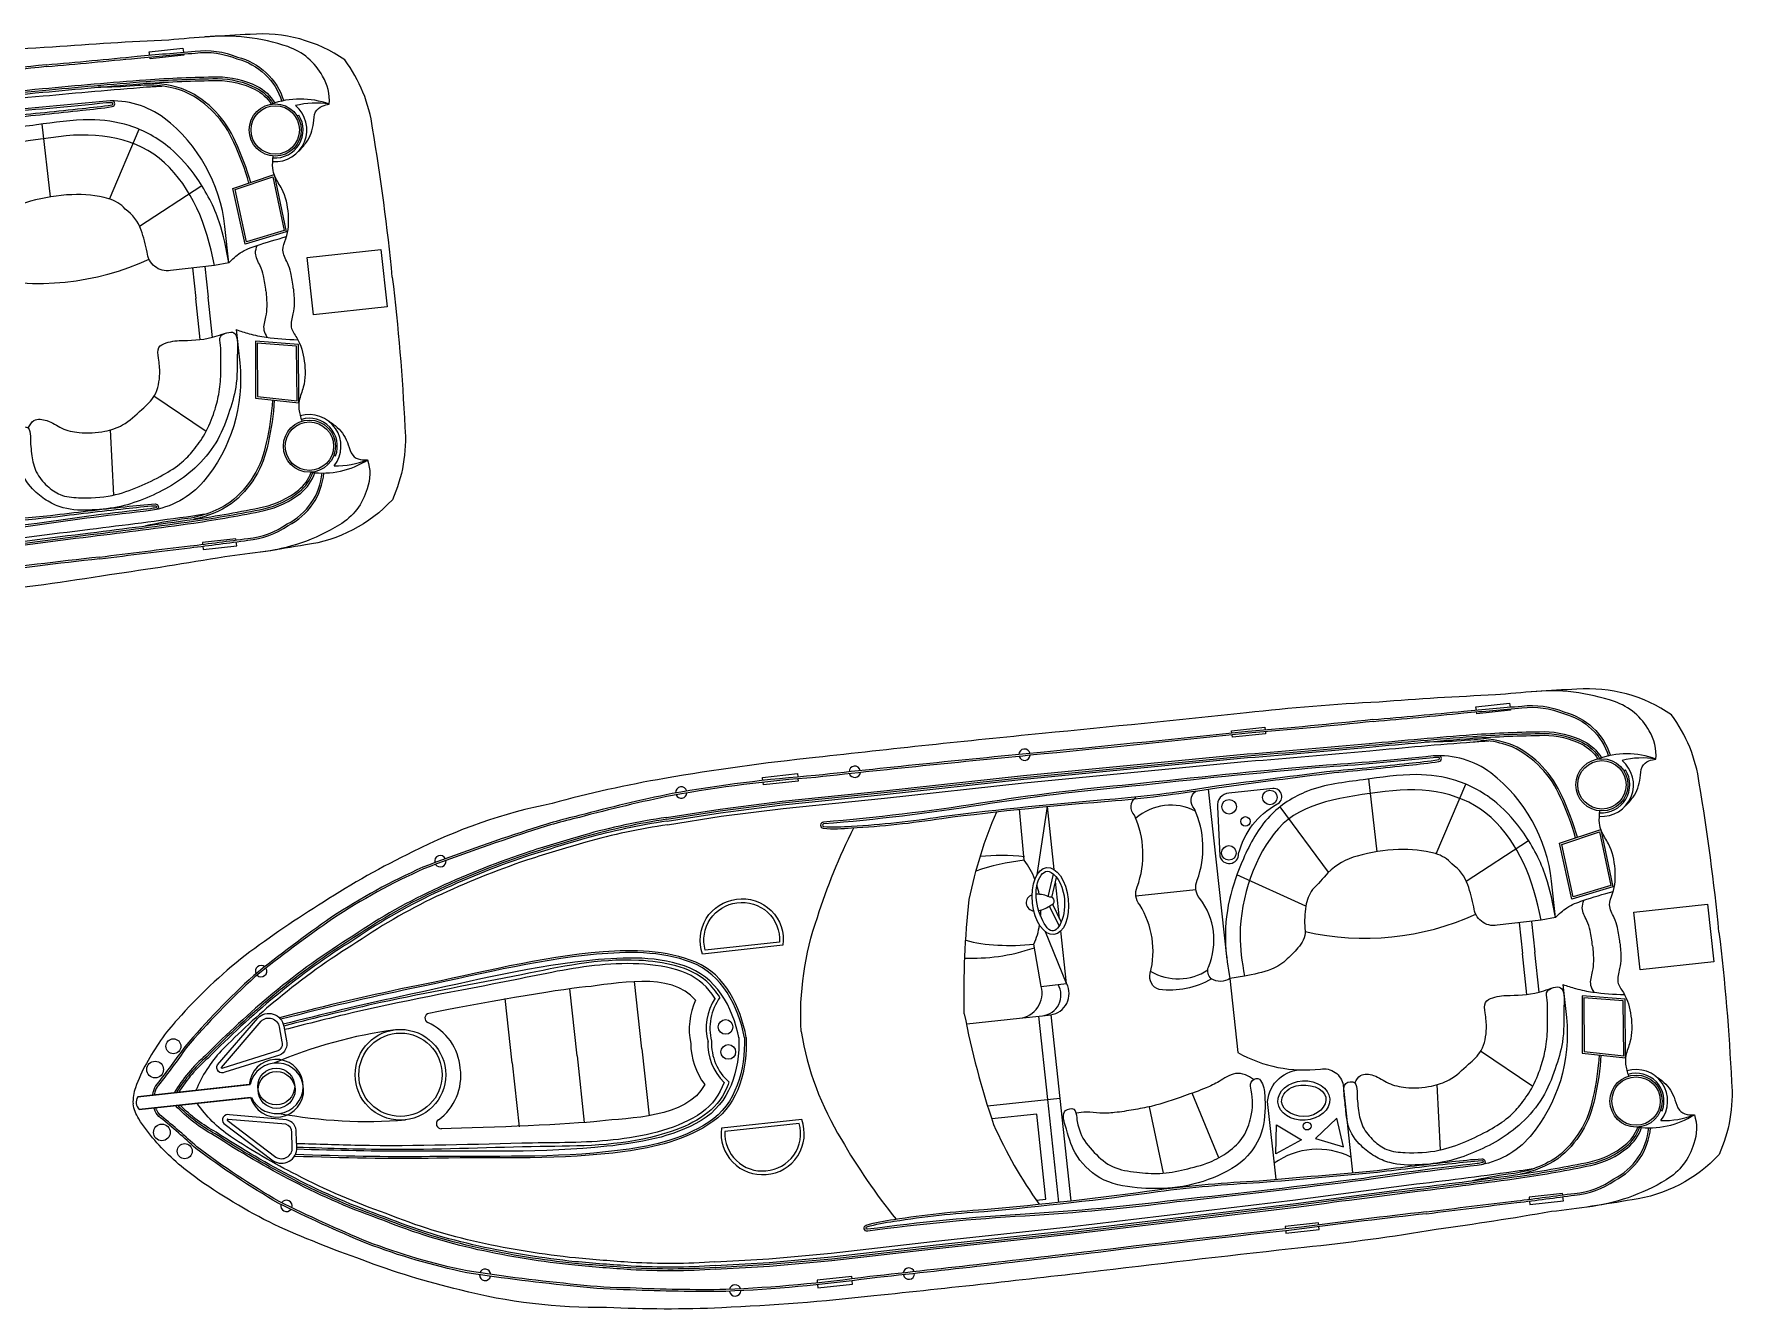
# Model space of a CAD drawing. Header units: metres. Extents: x 351288 to 357899, y 1752801 to 1757437.
# Drawn here: x 351913.68 to 351959.38, y 1753250.47 to 1753284.77 of the extents above; entities that cross this region are included whole.
import ezdxf

# ---------------------------------------------------------------- set-up
doc = ezdxf.new("R2010")
doc.units = ezdxf.units.M

msp = doc.modelspace()

# ---------------------------------------------------------------- linework, layer by layer
at = {"color": 32, "true_color": 0xcd6928}
for p, q in [((351920.768, 1753282.564), (351920.81, 1753282.59)), ((351914.126, 1753280.388), (351913.9, 1753282.345)), ((351915.719, 1753280.329), (351916.51, 1753282.207)), ((351916.525, 1753279.598), (351918.198, 1753280.694)), ((351917.947, 1753278.476), (351918.036, 1753277.652)), ((351918.279, 1753278.514), (351918.368, 1753277.688)), ((351918.155, 1753276.548), (351918.036, 1753277.652)), ((351918.485, 1753276.609), (351918.368, 1753277.688)), ((351918.313, 1753274.076), (351916.913, 1753275.023)), ((351915.833, 1753272.366), (351915.745, 1753274.122)), ((351921.755, 1753273.439), (351921.802, 1753273.422)), ((351949.827, 1753262.77), (351949.602, 1753264.728)), ((351956.469, 1753264.946), (351956.511, 1753264.973)), ((351945.789, 1753259.867), (351945.292, 1753264.458)), ((351951.42, 1753262.712), (351952.211, 1753264.589)), ((351940.678, 1753262.152), (351940.956, 1753263.988)), ((351941.14, 1753262.289), (351940.956, 1753263.988)), ((351948.517, 1753262.219), (351947.22, 1753263.981)), ((351952.226, 1753261.981), (351953.899, 1753263.076)), ((351940.975, 1753261.561), (351941.123, 1753262.168)), ((351941.071, 1753261.538), (351941.203, 1753262.08)), ((351941.284, 1753260.963), (351941.175, 1753261.966)), ((351947.912, 1753261.31), (351946.053, 1753262.147)), ((351944.95, 1753261.749), (351943.337, 1753261.574)), ((351941.002, 1753261.315), (351941.269, 1753260.768)), ((351941.09, 1753261.358), (351941.326, 1753260.876)), ((351941.472, 1753259.223), (351940.9, 1753260.618)), ((351941.472, 1753259.223), (351941.319, 1753260.639)), ((351953.648, 1753260.859), (351953.737, 1753260.035)), ((351953.98, 1753260.897), (351954.069, 1753260.071)), ((351953.856, 1753258.931), (351953.737, 1753260.035)), ((351954.186, 1753258.992), (351954.069, 1753260.071)), ((351930.043, 1753257.472), (351929.848, 1753259.276)), ((351940.788, 1753259.149), (351941.472, 1753259.223)), ((351926.553, 1753257.095), (351926.367, 1753258.818)), ((351928.298, 1753257.284), (351928.104, 1753259.082)), ((351928.298, 1753257.284), (351928.493, 1753255.485)), ((351930.043, 1753257.472), (351930.238, 1753255.669)), ((351954.014, 1753256.459), (351952.614, 1753257.406)), ((351926.553, 1753257.095), (351926.74, 1753255.372)), ((351951.534, 1753254.749), (351951.446, 1753256.504)), ((351940.957, 1753256.101), (351941.255, 1753253.344)), ((351941.286, 1753256.136), (351941.585, 1753253.381)), ((351944.079, 1753254.12), (351943.699, 1753255.909)), ((351945.569, 1753254.539), (351944.852, 1753256.276)), ((351957.456, 1753255.821), (351957.503, 1753255.804))]:
    msp.add_line(p, q, dxfattribs=at)
for points in [[(351923.327, 1753278.224, 0.01736), (351922.795, 1753282.235, 0.12634), (351922.048, 1753284.072, 0.172899), (351919.502, 1753284.758, 0.013884), (351917.313, 1753284.605, 0.008973), (351914.185, 1753284.414, 0.01509), (351910.613, 1753284.126, -0.002245), (351905.116, 1753283.569, 0.003342), (351899.018, 1753282.921, 0.016984), (351894.951, 1753282.359, 0.024546), (351891.925, 1753281.687, 0.067942), (351888.171, 1753280.382, 0.033948), (351885.777, 1753279.032, 0.022001), (351883.666, 1753277.598, 0.042872), (351881.844, 1753275.878, 0.059514), (351881.009, 1753274.694, 0.046364), (351880.715, 1753274.04, 0.104882), (351880.648, 1753273.609, 0.104882)], [(351921.629, 1753282.881, 0.164393), (351921.45, 1753283.636, 0.188684), (351920.514, 1753284.429, 0.10758), (351918.279, 1753284.69)], [(351914.015, 1753283.942, 0.002942), (351916.461, 1753284.171, -0.002013), (351918.019, 1753284.306, -0.130442), (351919.156, 1753284.149, -0.261246), (351920.404, 1753282.973, -0.209197)], [(351914.019, 1753283.893, 0.002941), (351916.465, 1753284.121, -0.002014), (351918.025, 1753284.257, -0.130992), (351919.141, 1753284.102, -0.261832), (351920.356, 1753282.958, -0.261832)], [(351914.015, 1753283.942, -0.006425), (351910.65, 1753283.623, -0.002217), (351905.165, 1753283.067, 0.003368), (351899.017, 1753282.439, 0.024633), (351895.154, 1753281.951, 0.015037), (351892.648, 1753281.361, 0.025439), (351891.267, 1753280.966, 0.013843), (351888.448, 1753279.971, 0.040266), (351885.992, 1753278.626, 0.016729), (351883.896, 1753277.059, 0.029739), (351882.04, 1753275.142, -0.01525), (351881.29, 1753274.135, 0.132389), (351881.19, 1753273.93, 0.028442), (351881.172, 1753273.839, 0.028442)], [(351914.02, 1753283.893, -0.006424), (351910.655, 1753283.574, -0.002217), (351905.169, 1753283.018, 0.003368), (351899.021, 1753282.39, 0.024633), (351895.164, 1753281.903, 0.015038), (351892.66, 1753281.313, 0.025461), (351891.282, 1753280.919, 0.013839), (351888.467, 1753279.925, 0.040238), (351886.02, 1753278.585, 0.016715), (351883.928, 1753277.021, 0.029693), (351882.079, 1753275.111, -0.015234), (351881.328, 1753274.104, 0.134036), (351881.238, 1753273.919, 0.024879), (351881.223, 1753273.845, 0.024879)], [(351895.003, 1753281.31), (351896.445, 1753281.536), (351898.119, 1753281.752), (351900.853, 1753282.03), (351904.607, 1753282.436), (351910.634, 1753283.018, 0.002601), (351913.91, 1753283.3, -0.004411), (351916.695, 1753283.541, -0.013009), (351918.619, 1753283.619, -0.113396), (351919.679, 1753283.367, -0.146005), (351920.164, 1753282.913, -1.595219)], [(351895.01, 1753281.261), (351896.451, 1753281.487), (351898.124, 1753281.703), (351900.859, 1753281.981), (351904.612, 1753282.387), (351910.638, 1753282.969, 0.002601), (351913.915, 1753283.25, -0.004411), (351916.699, 1753283.492, -0.013003), (351918.619, 1753283.57, -0.113337), (351919.657, 1753283.322, -0.144821), (351920.115, 1753282.897, -0.138987)], [(351895.018, 1753281.212), (351896.458, 1753281.438), (351898.13, 1753281.653), (351900.864, 1753281.932), (351904.617, 1753282.338), (351910.643, 1753282.919, 0.002601), (351913.919, 1753283.201, -0.00441), (351916.702, 1753283.443, -0.012997), (351918.619, 1753283.52, -0.113276), (351919.635, 1753283.278, -0.142458), (351920.068, 1753282.88, -0.142458)], [(351895.033, 1753281.115), (351896.472, 1753281.34), (351898.141, 1753281.555), (351900.874, 1753281.833), (351904.627, 1753282.239), (351910.651, 1753282.821, 0.002601), (351913.928, 1753283.103, -0.00441), (351916.71, 1753283.344, -0.002867), (351917.131, 1753283.37, -0.002867)], [(351919.468, 1753280.76, 0.043334), (351919.06, 1753281.85, 0.18333), (351917.764, 1753283.208, 0.123985), (351916.389, 1753283.371, -0.015377), (351915.412, 1753283.337)], [(351919.515, 1753280.775, 0.043195), (351919.105, 1753281.87, 0.183415), (351917.783, 1753283.254, 0.094511), (351916.72, 1753283.444)], [(351918.929, 1753278.617), (351918.824, 1753279.592, 0.202722), (351917.189, 1753282.507, 0.178768), (351915.632, 1753282.965, -0.010028), (351912.57, 1753282.7, 0.005356), (351907.525, 1753282.197, 0.016605), (351903.455, 1753281.693, -0.018921), (351899.231, 1753281.184, 0.925873), (351899.224, 1753281.017, 0.041202), (351899.984, 1753281.027, 0.024461), (351902.41, 1753281.285, -0.012888), (351907.085, 1753281.763, 0.019359), (351909.813, 1753282.112, -0.002375), (351912.97, 1753282.517, 0.006386), (351914.985, 1753282.719, 0.013656), (351915.791, 1753282.816, 0.862706), (351915.792, 1753282.971, -0.648089)], [(351915.787, 1753282.921, 0.016488), (351915.636, 1753282.916, -0.010023), (351912.574, 1753282.651, 0.005356), (351907.53, 1753282.148, 0.016607), (351903.463, 1753281.644, -0.018921), (351899.235, 1753281.135, -0.01143), (351899.233, 1753281.135, 0.913283), (351899.229, 1753281.067, 0.041174), (351899.98, 1753281.077, 0.024478), (351902.403, 1753281.334, -0.012889), (351907.081, 1753281.812, 0.019362), (351909.806, 1753282.161, -0.002377), (351912.965, 1753282.567, 0.006391), (351914.98, 1753282.768, 0.013664), (351915.784, 1753282.865, -0.000701), (351915.784, 1753282.865, 0.819976), (351915.787, 1753282.921, 0.819976)], [(351918.929, 1753278.617), (351918.541, 1753278.544), (351917.357, 1753278.409, -0.448043), (351916.733, 1753278.903, 0.025561), (351916.567, 1753279.495, 0.15676), (351916.142, 1753280.058, 0.144288), (351915.694, 1753280.337, 0.079427), (351914.7, 1753280.447, 0.054179), (351913.591, 1753280.273, 0.127294), (351912.803, 1753279.824, -0.025195), (351912.387, 1753279.37, 0.112656), (351912.21, 1753278.923, 0.061652), (351912.184, 1753278.322, -0.222278), (351912.035, 1753277.852, -0.049109), (351911.708, 1753277.508, -0.09997), (351911.286, 1753277.225, -0.045992), (351910.555, 1753277.042), (351910.166, 1753276.977)], [(351923.327, 1753278.224, -0.01736), (351923.665, 1753274.193, -0.12634), (351923.328, 1753272.239, -0.172899), (351920.987, 1753271.024, -0.013884), (351918.816, 1753270.705, -0.008973), (351915.719, 1753270.223, -0.01509), (351912.168, 1753269.741, 0.002245), (351906.68, 1753269.11, -0.003342), (351900.584, 1753268.439, -0.016984), (351896.491, 1753268.119, -0.024546), (351893.392, 1753268.128, -0.067942), (351889.445, 1753268.6, -0.033948), (351886.817, 1753269.407, -0.022001), (351884.449, 1753270.357, -0.042872), (351882.301, 1753271.647, -0.059514), (351881.233, 1753272.626, -0.046364), (351880.806, 1753273.202, -0.104882), (351880.648, 1753273.609, -0.104882)], [(351919.124, 1753276.816), (351919.22, 1753275.925, -0.202722), (351918.247, 1753272.728, -0.178768), (351916.823, 1753271.948, 0.010028), (351913.776, 1753271.552, -0.005356), (351908.74, 1753270.966, -0.016605), (351904.656, 1753270.588, 0.018921), (351900.421, 1753270.182, -0.925873), (351900.379, 1753270.343, -0.041202), (351901.123, 1753270.496, -0.024461), (351903.548, 1753270.762, 0.012888), (351908.217, 1753271.295, -0.019359), (351910.957, 1753271.538, 0.002375), (351914.127, 1753271.816, -0.006386), (351916.139, 1753272.051, -0.013656), (351916.947, 1753272.128, -0.862706), (351916.981, 1753271.977, 0.648089)], [(351920.099, 1753274.923, -0.043334), (351919.934, 1753273.77, -0.18333), (351918.958, 1753272.167, -0.123985), (351917.65, 1753271.713, 0.015377), (351916.688, 1753271.538)], [(351920.148, 1753274.918, -0.043195), (351919.982, 1753273.76, -0.183415), (351918.987, 1753272.126, -0.094511), (351917.989, 1753271.713)], [(351915.453, 1753270.648, 0.006425), (351912.098, 1753270.24, 0.002217), (351906.62, 1753269.61, -0.003368), (351900.48, 1753268.91, -0.024633), (351896.603, 1753268.56, -0.015037), (351894.028, 1753268.602, -0.025439), (351892.594, 1753268.692, -0.013843), (351889.628, 1753269.061, -0.040266), (351886.941, 1753269.85, -0.016729), (351884.558, 1753270.933, -0.029739), (351882.335, 1753272.409, 0.01525), (351881.388, 1753273.232, -0.132389), (351881.246, 1753273.411, -0.028442), (351881.209, 1753273.495, -0.028442)], [(351915.447, 1753270.697, 0.006424), (351912.092, 1753270.289, 0.002217), (351906.614, 1753269.659, -0.003368), (351900.474, 1753268.959, -0.024633), (351896.601, 1753268.61, -0.015038), (351894.029, 1753268.651, -0.025461), (351892.6, 1753268.741, -0.013839), (351889.637, 1753269.11, -0.040238), (351886.96, 1753269.896, -0.016715), (351884.582, 1753270.976, -0.029693), (351882.367, 1753272.447, 0.015234), (351881.418, 1753273.271, -0.134036), (351881.291, 1753273.432, -0.024879), (351881.26, 1753273.501, -0.024879)], [(351922.663, 1753273.313, -0.164393), (351922.651, 1753272.537, -0.188684), (351921.905, 1753271.562, -0.10758), (351919.778, 1753270.829)], [(351896.312, 1753269.253), (351897.767, 1753269.341), (351899.446, 1753269.488), (351902.176, 1753269.8), (351905.929, 1753270.206), (351911.94, 1753270.926, -0.002601), (351915.201, 1753271.351, 0.00441), (351917.971, 1753271.71, 0.012997), (351919.86, 1753272.045, 0.113276), (351920.801, 1753272.498, 0.142458), (351921.139, 1753272.98, 0.142458)], [(351896.314, 1753269.204), (351897.77, 1753269.292), (351899.451, 1753269.438), (351902.181, 1753269.751), (351905.935, 1753270.157), (351911.946, 1753270.877, -0.002601), (351915.207, 1753271.302, 0.004411), (351917.978, 1753271.662, 0.013003), (351919.871, 1753271.996, 0.113337), (351920.831, 1753272.46, 0.144821), (351921.189, 1753272.973, 0.138987)], [(351896.317, 1753269.155), (351897.774, 1753269.242), (351899.456, 1753269.389), (351902.187, 1753269.702), (351905.94, 1753270.108), (351911.952, 1753270.828, -0.002601), (351915.213, 1753271.253, 0.004411), (351917.985, 1753271.613, 0.013009), (351919.881, 1753271.948, 0.113396), (351920.862, 1753272.421, 0.146005), (351921.24, 1753272.968, 1.595219)], [(351915.446, 1753270.697, -0.002941), (351917.885, 1753270.997, 0.002014), (351919.437, 1753271.198, 0.130992), (351920.494, 1753271.588, 0.261832), (351921.437, 1753272.965, 0.261832)], [(351915.453, 1753270.648, -0.002942), (351917.891, 1753270.948, 0.002013), (351919.442, 1753271.149, 0.130442), (351920.52, 1753271.545, 0.261246), (351921.486, 1753272.961, 0.209197)], [(351916.966, 1753272.024, -0.016488), (351916.817, 1753271.997, 0.010023), (351913.769, 1753271.601, -0.005356), (351908.734, 1753271.015, -0.016607), (351904.653, 1753270.637, 0.018921), (351900.414, 1753270.231, 0.01143), (351900.412, 1753270.23, -0.913283), (351900.394, 1753270.296, -0.041174), (351901.13, 1753270.447, -0.024478), (351903.551, 1753270.713, 0.012889), (351908.224, 1753271.246, -0.019362), (351910.96, 1753271.489, 0.002377), (351914.133, 1753271.767, -0.006391), (351916.145, 1753272.001, -0.013664), (351916.951, 1753272.079, 0.000701), (351916.951, 1753272.079, -0.819976), (351916.966, 1753272.024, -0.819976)], [(351896.306, 1753269.352), (351897.759, 1753269.439), (351899.436, 1753269.586), (351902.165, 1753269.898), (351905.918, 1753270.304), (351911.927, 1753271.024, -0.002601), (351915.189, 1753271.449, 0.00441), (351917.957, 1753271.808, 0.002867), (351918.374, 1753271.873, 0.002867)], [(351959.028, 1753260.607, 0.01736), (351958.497, 1753264.617, 0.12634), (351957.749, 1753266.454, 0.172899), (351955.203, 1753267.141, 0.013884), (351953.014, 1753266.988, 0.008973), (351949.886, 1753266.797, 0.01509), (351946.314, 1753266.508, -0.002245), (351940.817, 1753265.951, 0.003342), (351934.719, 1753265.304, 0.016984), (351930.652, 1753264.741, 0.024546), (351927.626, 1753264.07, 0.067942), (351923.872, 1753262.765, 0.033948), (351921.478, 1753261.415, 0.022001), (351919.367, 1753259.98, 0.042872), (351917.545, 1753258.261, 0.059514), (351916.71, 1753257.076, 0.046364), (351916.416, 1753256.423, 0.104882), (351916.349, 1753255.991, 0.104882)], [(351957.33, 1753265.263, 0.164393), (351957.151, 1753266.019, 0.188684), (351956.215, 1753266.811, 0.10758), (351953.98, 1753267.073)], [(351949.716, 1753266.325, 0.002942), (351952.162, 1753266.553, -0.002013), (351953.721, 1753266.689, -0.130442), (351954.857, 1753266.532, -0.261246), (351956.105, 1753265.355, -0.209197)], [(351949.72, 1753266.275, 0.002941), (351952.166, 1753266.504, -0.002014), (351953.726, 1753266.639, -0.130992), (351954.842, 1753266.485, -0.261832), (351956.058, 1753265.341, -0.261832)], [(351949.716, 1753266.325, -0.006425), (351946.351, 1753266.006, -0.002217), (351940.866, 1753265.45, 0.003368), (351934.718, 1753264.821, 0.024633), (351930.855, 1753264.334, 0.015037), (351928.349, 1753263.743, 0.025439), (351926.968, 1753263.349, 0.013843), (351924.149, 1753262.353, 0.040266), (351921.693, 1753261.009, 0.016729), (351919.597, 1753259.441, 0.029739), (351917.741, 1753257.524, -0.01525), (351916.991, 1753256.518, 0.132389), (351916.891, 1753256.312, 0.028442), (351916.873, 1753256.222, 0.028442)], [(351949.721, 1753266.276, -0.006424), (351946.356, 1753265.957, -0.002217), (351940.87, 1753265.401, 0.003368), (351934.723, 1753264.772, 0.024633), (351930.865, 1753264.286, 0.015038), (351928.361, 1753263.695, 0.025461), (351926.983, 1753263.302, 0.013839), (351924.168, 1753262.308, 0.040238), (351921.721, 1753260.968, 0.016715), (351919.629, 1753259.404, 0.029693), (351917.78, 1753257.494, -0.015234), (351917.029, 1753256.486, 0.134036), (351916.939, 1753256.302, 0.024879), (351916.924, 1753256.227, 0.024879)], [(351930.704, 1753263.692), (351932.146, 1753263.918), (351933.82, 1753264.134), (351936.554, 1753264.412), (351940.308, 1753264.818), (351946.335, 1753265.4, 0.002601), (351949.611, 1753265.682, -0.004411), (351952.396, 1753265.924, -0.013009), (351954.32, 1753266.002, -0.113396), (351955.38, 1753265.749, -0.146005), (351955.865, 1753265.296, -1.595219)], [(351930.712, 1753263.644), (351932.153, 1753263.869), (351933.825, 1753264.085), (351936.56, 1753264.363), (351940.313, 1753264.769), (351946.339, 1753265.351, 0.002601), (351949.616, 1753265.633, -0.004411), (351952.4, 1753265.875, -0.013003), (351954.32, 1753265.952, -0.113337), (351955.358, 1753265.705, -0.144821), (351955.816, 1753265.28, -0.138987)], [(351930.719, 1753263.595), (351932.159, 1753263.82), (351933.831, 1753264.036), (351936.565, 1753264.314), (351940.318, 1753264.72), (351946.344, 1753265.302, 0.002601), (351949.62, 1753265.584, -0.00441), (351952.404, 1753265.825, -0.012997), (351954.32, 1753265.903, -0.113276), (351955.336, 1753265.661, -0.142458), (351955.769, 1753265.263, -0.142458)], [(351930.734, 1753263.497), (351932.173, 1753263.723), (351933.842, 1753263.938), (351936.575, 1753264.216), (351940.328, 1753264.622), (351946.352, 1753265.204, 0.002601), (351949.63, 1753265.486, -0.00441), (351952.411, 1753265.727, -0.002867), (351952.832, 1753265.753, -0.002867)], [(351955.169, 1753263.142, 0.043334), (351954.761, 1753264.233, 0.18333), (351953.465, 1753265.591, 0.123985), (351952.09, 1753265.754, -0.015377), (351951.113, 1753265.72)], [(351955.216, 1753263.158, 0.043195), (351954.806, 1753264.253, 0.183415), (351953.484, 1753265.636, 0.094511), (351952.421, 1753265.827)], [(351954.63, 1753260.999), (351954.525, 1753261.975, 0.202722), (351952.89, 1753264.89, 0.178768), (351951.333, 1753265.348, -0.010028), (351948.271, 1753265.083, 0.005356), (351943.226, 1753264.579, 0.016605), (351939.156, 1753264.075, -0.018921), (351934.932, 1753263.567, 0.925873), (351934.925, 1753263.4, 0.041202), (351935.685, 1753263.41, 0.024461), (351938.111, 1753263.668, -0.012888), (351942.786, 1753264.146, 0.019359), (351945.514, 1753264.494, -0.002375), (351948.671, 1753264.9, 0.006386), (351950.686, 1753265.101, 0.013656), (351951.492, 1753265.199, 0.862706), (351951.493, 1753265.353, -0.648089)], [(351951.488, 1753265.304, 0.016488), (351951.337, 1753265.299, -0.010023), (351948.275, 1753265.034, 0.005356), (351943.231, 1753264.53, 0.016607), (351939.164, 1753264.026, -0.018921), (351934.936, 1753263.517, -0.01143), (351934.934, 1753263.517, 0.913283), (351934.93, 1753263.449, 0.041174), (351935.681, 1753263.459, 0.024478), (351938.104, 1753263.717, -0.012889), (351942.782, 1753264.195, 0.019362), (351945.507, 1753264.543, -0.002377), (351948.666, 1753264.949, 0.006391), (351950.681, 1753265.151, 0.013664), (351951.485, 1753265.248, -0.000701), (351951.485, 1753265.248, 0.819976), (351951.488, 1753265.304, 0.819976)], [(351945.371, 1753259.349, -0.164009), (351943.965, 1753259.061, -0.407559), (351943.723, 1753259.5, 0.20466), (351943.441, 1753261.341, -0.28657), (351943.372, 1753261.829, 0.198759), (351943.297, 1753263.751, -0.45148), (351943.334, 1753264.23, -1.463971)], [(351945.867, 1753259.36, -0.291269), (351945.362, 1753259.354, -0.299867), (351945.287, 1753259.669, 0.273478), (351945.055, 1753261.515, -0.28657), (351944.986, 1753262.003, 0.198759), (351944.911, 1753263.926, -0.45148), (351944.948, 1753264.404, -1.463971)], [(351930.704, 1753263.692, 0.031596), (351928.479, 1753263.218, 0.004928), (351927.03, 1753262.779, 0.02844), (351924.576, 1753261.811, 0.042875), (351922.268, 1753260.502, 0.035347), (351920.115, 1753258.958, 0.024093), (351918.303, 1753257.293, 0.079837), (351917.455, 1753256.285)], [(351938.719, 1753258.411, -0.033687), (351938.853, 1753261.488, -0.051879), (351939.592, 1753263.846, -1.92312)], [(351930.711, 1753263.644, 0.031592), (351928.493, 1753263.17, 0.004926), (351927.045, 1753262.732, 0.028436), (351924.597, 1753261.766, 0.042895), (351922.294, 1753260.461, 0.035363), (351920.147, 1753258.92, 0.024111), (351918.337, 1753257.257, 0.077658), (351917.517, 1753256.292, 0.077658)], [(351930.718, 1753263.595, 0.031588), (351928.506, 1753263.123, 0.004924), (351927.06, 1753262.685, 0.028433), (351924.617, 1753261.721, 0.042917), (351922.321, 1753260.42, 0.035379), (351920.179, 1753258.882, 0.02413), (351918.37, 1753257.221, 0.075408), (351917.579, 1753256.298, 0.075408)], [(351930.733, 1753263.497, 0.031581), (351928.533, 1753263.028, 0.00492), (351927.09, 1753262.591, 0.028426), (351924.659, 1753261.632, 0.042959), (351922.375, 1753260.337, 0.035411), (351920.242, 1753258.806, 0.028829), (351918.723, 1753257.413, 0.092336), (351918.04, 1753256.348, 0.080328)], [(351934.326, 1753257.935, -0.096403), (351934.765, 1753261.005, -0.040538), (351935.746, 1753263.414, -1.92312)], [(351954.63, 1753260.999), (351954.242, 1753260.926), (351953.058, 1753260.792, -0.448043), (351952.434, 1753261.286, 0.025561), (351952.268, 1753261.878, 0.15676), (351951.843, 1753262.441, 0.144288), (351951.395, 1753262.719, 0.079427), (351950.401, 1753262.83, 0.054179), (351949.292, 1753262.655, 0.127294), (351948.504, 1753262.207, -0.025195), (351948.088, 1753261.753, 0.112656), (351947.912, 1753261.305, 0.061652), (351947.885, 1753260.705, -0.222278), (351947.736, 1753260.234, -0.049109), (351947.409, 1753259.89, -0.09997), (351946.987, 1753259.608, -0.045992), (351946.256, 1753259.424), (351945.867, 1753259.36)], [(351933.838, 1753260.253), (351931.677, 1753260.019, -0.483063), (351932.588, 1753261.493, -0.50024), (351933.838, 1753260.253, -0.418424)], [(351959.028, 1753260.607, -0.01736), (351959.366, 1753256.576, -0.12634), (351959.029, 1753254.622, -0.172899), (351956.688, 1753253.407, -0.013884), (351954.517, 1753253.088, -0.008973), (351951.42, 1753252.606, -0.01509), (351947.869, 1753252.124, 0.002245), (351942.381, 1753251.493, -0.003342), (351936.285, 1753250.821, -0.016984), (351932.192, 1753250.502, -0.024546), (351929.093, 1753250.511, -0.067942), (351925.146, 1753250.983, -0.033948), (351922.518, 1753251.79, -0.022001), (351920.15, 1753252.74, -0.042872), (351918.002, 1753254.03, -0.059514), (351916.934, 1753255.009, -0.046364), (351916.507, 1753255.584, -0.104882), (351916.349, 1753255.991, -0.104882)], [(351938.786, 1753258.137), (351940.206, 1753258.291, 0.462925), (351940.788, 1753259.149), (351940.594, 1753260.287)], [(351954.825, 1753259.199), (351954.921, 1753258.308, -0.202722), (351953.948, 1753255.111, -0.178768), (351952.524, 1753254.33, 0.010028), (351949.477, 1753253.935, -0.005356), (351944.441, 1753253.348, -0.016605), (351940.357, 1753252.97, 0.018921), (351936.122, 1753252.564, -0.925873), (351936.08, 1753252.725, -0.041202), (351936.824, 1753252.878, -0.024461), (351939.249, 1753253.145, 0.012888), (351943.918, 1753253.678, -0.019359), (351946.658, 1753253.92, 0.002375), (351949.828, 1753254.199, -0.006386), (351951.84, 1753254.433, -0.013656), (351952.648, 1753254.51, -0.862706), (351952.682, 1753254.359, 0.648089)], [(351940.206, 1753258.291), (351940.821, 1753258.358, 0.545737), (351941.242, 1753259.198, 0.282905)], [(351940.821, 1753258.358), (351941.044, 1753258.382, 0.516839), (351941.472, 1753259.223, 0.282905)], [(351945.867, 1753259.36), (351946.082, 1753257.366, 0.158322), (351948.303, 1753256.924, -0.417676), (351948.913, 1753256.489), (351949.167, 1753254.138)], [(351920.405, 1753258.077), (351920.476, 1753257.686, -0.382221), (351920.287, 1753257.296), (351918.82, 1753256.839, -0.786544), (351918.626, 1753257.035), (351919.706, 1753258.296, -0.616464), (351920.405, 1753258.077, -3.844907)], [(351938.719, 1753258.411, 0.033687), (351939.508, 1753255.433, 0.051879), (351940.734, 1753253.288, 1.92312)], [(351934.326, 1753257.935, 0.096403), (351935.411, 1753255.031, 0.040538), (351936.884, 1753252.888, 1.92312)], [(351955.8, 1753257.306, -0.043334), (351955.635, 1753256.153, -0.18333), (351954.659, 1753254.549, -0.123985), (351953.351, 1753254.096, 0.015377), (351952.389, 1753253.92)], [(351955.849, 1753257.3, -0.043195), (351955.683, 1753256.143, -0.183415), (351954.688, 1753254.509, -0.094511), (351953.69, 1753254.096)], [(351947.108, 1753253.958), (351946.881, 1753256.049, -0.406088), (351947.843, 1753256.899)], [(351932.018, 1753251.537, -0.031596), (351929.744, 1753251.525, -0.004928), (351928.234, 1753251.644, -0.02844), (351925.63, 1753252.065, -0.042875), (351923.095, 1753252.85, -0.035347), (351920.663, 1753253.899, -0.024093), (351918.536, 1753255.137, -0.079837), (351917.492, 1753255.941)], [(351932.015, 1753251.587, -0.031592), (351929.747, 1753251.574, -0.004926), (351928.239, 1753251.693, -0.028436), (351925.641, 1753252.113, -0.042895), (351923.113, 1753252.896, -0.035363), (351920.685, 1753253.942, -0.024111), (351918.561, 1753255.18, -0.077658), (351917.554, 1753255.948, -0.077658)], [(351932.012, 1753251.636, -0.031588), (351929.75, 1753251.624, -0.004924), (351928.243, 1753251.742, -0.028433), (351925.651, 1753252.162, -0.042917), (351923.13, 1753252.942, -0.035379), (351920.708, 1753253.986, -0.02413), (351918.587, 1753255.222, -0.075408), (351917.616, 1753255.954, -0.075408)], [(351932.005, 1753251.734, -0.031581), (351929.756, 1753251.722, -0.00492), (351928.253, 1753251.841, -0.028426), (351925.672, 1753252.258, -0.042959), (351923.165, 1753253.035, -0.035411), (351920.753, 1753254.074, -0.028829), (351918.972, 1753255.11, -0.092336), (351918.077, 1753256.004, -0.080328)], [(351951.154, 1753253.031, 0.006425), (351947.799, 1753252.623, 0.002217), (351942.321, 1753251.993, -0.003368), (351936.181, 1753251.293, -0.024633), (351932.304, 1753250.943, -0.015037), (351929.729, 1753250.984, -0.025439), (351928.295, 1753251.074, -0.013843), (351925.329, 1753251.444, -0.040266), (351922.642, 1753252.232, -0.016729), (351920.259, 1753253.316, -0.029739), (351918.036, 1753254.791, 0.01525), (351917.089, 1753255.614, -0.132389), (351916.947, 1753255.793, -0.028442), (351916.91, 1753255.878, -0.028442)], [(351951.148, 1753253.08, 0.006424), (351947.793, 1753252.672, 0.002217), (351942.315, 1753252.042, -0.003368), (351936.175, 1753251.342, -0.024633), (351932.302, 1753250.992, -0.015038), (351929.73, 1753251.034, -0.025461), (351928.301, 1753251.123, -0.013839), (351925.338, 1753251.493, -0.040238), (351922.661, 1753252.278, -0.016715), (351920.283, 1753253.359, -0.029693), (351918.068, 1753254.829, 0.015234), (351917.119, 1753255.653, -0.134036), (351916.992, 1753255.814, -0.024879), (351916.961, 1753255.883, -0.024879)], [(351920.757, 1753254.821), (351920.743, 1753255.218, 0.382221), (351920.475, 1753255.559), (351918.944, 1753255.691, 0.786544), (351918.796, 1753255.458), (351920.121, 1753254.457, 0.616464), (351920.757, 1753254.821, 3.844907)], [(351934.345, 1753255.568), (351932.184, 1753255.334, 0.483063), (351933.389, 1753254.089, 0.50024), (351934.345, 1753255.568, 0.418424)], [(351958.365, 1753255.696, -0.164393), (351958.352, 1753254.919, -0.188684), (351957.607, 1753253.945, -0.10758), (351955.479, 1753253.211)], [(351932.013, 1753251.636), (351933.468, 1753251.724), (351935.147, 1753251.87), (351937.877, 1753252.183), (351941.63, 1753252.589), (351947.641, 1753253.309, -0.002601), (351950.902, 1753253.734, 0.00441), (351953.672, 1753254.093, 0.012997), (351955.561, 1753254.427, 0.113276), (351956.502, 1753254.881, 0.142458), (351956.84, 1753255.362, 0.142458)], [(351932.016, 1753251.587), (351933.471, 1753251.674), (351935.152, 1753251.821), (351937.882, 1753252.134), (351941.636, 1753252.54), (351947.647, 1753253.26, -0.002601), (351950.908, 1753253.685, 0.004411), (351953.679, 1753254.044, 0.013003), (351955.572, 1753254.379, 0.113337), (351956.532, 1753254.842, 0.144821), (351956.89, 1753255.356, 0.138987)], [(351932.018, 1753251.537), (351933.475, 1753251.625), (351935.157, 1753251.772), (351937.888, 1753252.085), (351941.641, 1753252.491), (351947.653, 1753253.211, -0.002601), (351950.914, 1753253.636, 0.004411), (351953.687, 1753253.995, 0.013009), (351955.582, 1753254.331, 0.113396), (351956.563, 1753254.804, 0.146005), (351956.941, 1753255.351, 1.595219)], [(351951.147, 1753253.08, -0.002941), (351953.586, 1753253.379, 0.002014), (351955.138, 1753253.58, 0.130992), (351956.195, 1753253.97, 0.261832), (351957.138, 1753255.348, 0.261832)], [(351951.154, 1753253.031, -0.002942), (351953.592, 1753253.33, 0.002013), (351955.143, 1753253.531, 0.130442), (351956.221, 1753253.928, 0.261246), (351957.187, 1753255.343, 0.209197)], [(351932.007, 1753251.734), (351933.461, 1753251.822), (351935.137, 1753251.968), (351937.866, 1753252.281), (351941.619, 1753252.687), (351947.628, 1753253.407, -0.002601), (351950.89, 1753253.832, 0.00441), (351953.658, 1753254.191, 0.002867), (351954.075, 1753254.256, 0.002867)], [(351952.667, 1753254.407, -0.016488), (351952.518, 1753254.379, 0.010023), (351949.47, 1753253.984, -0.005356), (351944.435, 1753253.397, -0.016607), (351940.354, 1753253.02, 0.018921), (351936.115, 1753252.613, 0.01143), (351936.113, 1753252.613, -0.913283), (351936.095, 1753252.678, -0.041174), (351936.831, 1753252.829, -0.024478), (351939.252, 1753253.095, 0.012889), (351943.925, 1753253.629, -0.019362), (351946.661, 1753253.871, 0.002377), (351949.834, 1753254.15, -0.006391), (351951.846, 1753254.384, -0.013664), (351952.652, 1753254.461, 0.000701), (351952.652, 1753254.461, -0.819976), (351952.667, 1753254.407, -0.819976)]]:
    msp.add_lwpolyline(points, format="xyb", dxfattribs=at)
for points in [[(351916.797, 1753284.201), (351916.787, 1753284.289), (351917.692, 1753284.387), (351917.704, 1753284.28)], [(351917.709, 1753284.231), (351917.713, 1753284.197), (351916.808, 1753284.099), (351916.802, 1753284.152)], [(351919.123, 1753271.156), (351919.12, 1753271.19), (351918.215, 1753271.092), (351918.22, 1753271.039)], [(351918.226, 1753270.99), (351918.235, 1753270.902), (351919.14, 1753271), (351919.129, 1753271.107)], [(351952.498, 1753266.583), (351952.488, 1753266.672), (351953.393, 1753266.77), (351953.405, 1753266.662)], [(351953.41, 1753266.613), (351953.414, 1753266.58), (351952.509, 1753266.482), (351952.503, 1753266.534)], [(351945.92, 1753265.96), (351945.913, 1753266.024), (351946.808, 1753266.121), (351946.817, 1753266.045)], [(351946.822, 1753265.996), (351946.827, 1753265.946), (351945.932, 1753265.849), (351945.926, 1753265.911)], [(351933.301, 1753264.687), (351933.292, 1753264.772), (351934.228, 1753264.874), (351934.238, 1753264.782)], [(351934.243, 1753264.733), (351934.25, 1753264.668), (351933.314, 1753264.567), (351933.307, 1753264.638)], [(351940.334, 1753262.54), (351940.203, 1753263.912)], [(351941.044, 1753258.382), (351941.286, 1753256.136), (351939.347, 1753255.927)], [(351940.714, 1753258.346), (351940.957, 1753256.101)], [(351916.475, 1753256.179), (351919.5, 1753256.506)], [(351919.476, 1753256.504), (351916.475, 1753256.179)], [(351916.512, 1753255.835), (351919.537, 1753256.162)], [(351919.513, 1753256.159), (351916.512, 1753255.835)], [(351940.659, 1753253.393), (351940.915, 1753253.421), (351940.667, 1753255.714), (351939.457, 1753255.583)], [(351954.824, 1753253.539), (351954.821, 1753253.572), (351953.916, 1753253.474), (351953.921, 1753253.422)], [(351953.927, 1753253.373), (351953.936, 1753253.284), (351954.841, 1753253.382), (351954.83, 1753253.49)], [(351948.256, 1753252.733), (351948.251, 1753252.783), (351947.356, 1753252.686), (351947.363, 1753252.624)], [(351947.368, 1753252.575), (351947.375, 1753252.512), (351948.27, 1753252.608), (351948.262, 1753252.684)], [(351935.698, 1753251.278), (351935.692, 1753251.342), (351934.756, 1753251.241), (351934.763, 1753251.17)], [(351934.769, 1753251.121), (351934.778, 1753251.036), (351935.714, 1753251.137), (351935.704, 1753251.229)]]:
    msp.add_lwpolyline(points, dxfattribs=at)
for points in [[(351920.472, 1753279.448), (351919.363, 1753279.113), (351919.037, 1753280.615), (351920.149, 1753280.989)], [(351920.414, 1753279.482), (351919.4, 1753279.176), (351919.095, 1753280.582), (351920.112, 1753280.924)], [(351923.187, 1753277.427), (351921.203, 1753277.213), (351921.036, 1753278.759), (351923.02, 1753278.973)], [(351920.799, 1753276.419), (351919.644, 1753276.509), (351919.647, 1753274.972), (351920.814, 1753274.844)], [(351920.75, 1753276.373), (351919.694, 1753276.455), (351919.697, 1753275.017), (351920.764, 1753274.9)], [(351956.173, 1753261.83), (351955.064, 1753261.496), (351954.738, 1753262.997), (351955.85, 1753263.372)], [(351956.115, 1753261.865), (351955.101, 1753261.559), (351954.796, 1753262.964), (351955.814, 1753263.307)], [(351958.888, 1753259.81), (351956.904, 1753259.595), (351956.737, 1753261.141), (351958.721, 1753261.356)], [(351956.5, 1753258.802), (351955.345, 1753258.891), (351955.348, 1753257.355), (351956.515, 1753257.227)], [(351956.451, 1753258.756), (351955.395, 1753258.838), (351955.398, 1753257.399), (351956.465, 1753257.282)], [(351948.173, 1753255.059), (351948.925, 1753254.836), (351948.742, 1753255.599)], [(351947.793, 1753255.018), (351947.106, 1753254.639), (351947.121, 1753255.423)]]:
    msp.add_lwpolyline(points, close=True, dxfattribs=at)
for points in [[(351945.594, 1753262.659, 0.917705), (351946.102, 1753262.72, -0.209704), (351947.132, 1753264.047, 0.850912), (351947.02, 1753264.47), (351945.841, 1753264.343, 0.435659), (351945.53, 1753263.976)], [(351933.748, 1753260.342), (351931.747, 1753260.126, -0.460147), (351932.601, 1753261.395, -0.47706)], [(351920.283, 1753258.056), (351920.356, 1753257.657, -0.383069), (351920.245, 1753257.412), (351918.762, 1753256.95, -0.853636), (351918.729, 1753256.965), (351919.797, 1753258.213, -0.613527)], [(351920.634, 1753254.815), (351920.62, 1753255.221, 0.383069), (351920.458, 1753255.437), (351918.911, 1753255.57, 0.853636), (351918.882, 1753255.548), (351920.193, 1753254.558, 0.613527)], [(351934.276, 1753255.461), (351932.275, 1753255.244, 0.460147), (351933.38, 1753254.187, 0.47706)]]:
    msp.add_lwpolyline(points, format="xyb", close=True, dxfattribs=at)
for centre, radius in [((351920.176, 1753282.187), 0.702), ((351920.176, 1753282.187), 0.652), ((351921.096, 1753273.68), 0.702), ((351921.096, 1753273.68), 0.652), ((351955.877, 1753264.57), 0.702), ((351955.877, 1753264.57), 0.652), ((351945.844, 1753263.98), 0.196), ((351946.943, 1753264.232), 0.196), ((351946.286, 1753263.587), 0.127), ((351945.839, 1753262.74), 0.196), ((351932.294, 1753258.056), 0.197), ((351917.435, 1753257.536), 0.202), ((351923.546, 1753256.77), 1.22), ((351923.546, 1753256.77), 1.22), ((351923.546, 1753256.77), 1.121), ((351923.546, 1753256.77), 1.121), ((351932.367, 1753257.384), 0.197), ((351916.943, 1753256.911), 0.225), ((351920.203, 1753256.456), 0.496), ((351920.213, 1753256.361), 0.496), ((351956.797, 1753256.062), 0.702), ((351956.797, 1753256.062), 0.652), ((351947.945, 1753255.39), 0.105), ((351917.126, 1753255.22), 0.225), ((351917.74, 1753254.715), 0.202)]:
    msp.add_circle(centre, radius, dxfattribs=at)
for centre, radius, start, end in [((351920.849, 1753280.756), 2.264, 69.8414, 110.177), ((351921.267, 1753280.646), 2.264, 80.8147, 104.0473), ((351920.176, 1753282.187), 0.85, 265.4985, 50.4001), ((351920.176, 1753282.187), 0.751, 265.4985, 32.4483), ((351913.797, 1753285.246), 7.186, 257.0722, 294.5447), ((351921.096, 1753273.68), 0.85, 321.9452, 106.8468), ((351921.096, 1753273.68), 0.751, 339.897, 106.8468), ((351921.447, 1753275.222), 2.264, 262.1683, 302.5039), ((351921.833, 1753275.419), 2.264, 268.298, 291.5306), ((351940.34, 1753265.381), 0.153, 12.268, 178.7705), ((351935.77, 1753264.922), 0.153, 11.0434, 181.1425), ((351940.34, 1753265.381), 0.153, 197.3947, 353.6438), ((351956.55, 1753263.138), 2.264, 69.8414, 110.177), ((351955.877, 1753264.57), 0.85, 265.4985, 50.4001), ((351956.968, 1753263.029), 2.264, 80.8147, 104.0473), ((351935.77, 1753264.922), 0.153, 199.8027, 352.3833), ((351955.877, 1753264.57), 0.751, 265.4985, 32.4483), ((351931.104, 1753264.364), 0.153, 14.4465, 184.8531), ((351931.104, 1753264.364), 0.153, 203.512, 355.7876), ((351944.279, 1753262.579), 1.444, 62.7971, 130.9446), ((351924.62, 1753262.515), 0.153, 26.4611, 194.5568), ((351924.62, 1753262.515), 0.153, 213.1919, 7.8261), ((351938.496, 1753261.187), 2.283, 21.6068, 36.3627), ((351938.496, 1753261.187), 2.283, 11.0751, 17.4145), ((351940.609, 1753261.398), 0.223, 106.9749, 265.3205), ((351940.68, 1753260.828), 0.799, 99.7879, 100.0572), ((351940.68, 1753260.828), 0.799, 64.5773, 92.2174), ((351941.034, 1753261.443), 0.107, 276.1726, 96.1726), ((351940.557, 1753261.968), 0.799, 272.2881, 272.5574), ((351940.557, 1753261.968), 0.799, 281.7752, 307.768), ((351938.496, 1753261.187), 2.283, 356.1218, 0.3617), ((351949.498, 1753267.628), 7.186, 257.0722, 294.5447), ((351938.496, 1753261.187), 2.283, 336.7976, 350.1486), ((351919.796, 1753259.557), 0.153, 50.8002, 205.9422), ((351919.796, 1753259.557), 0.153, 224.58, 32.1624), ((351944.472, 1753260.794), 1.444, 239.3727, 303.5768), ((351933.18, 1753257.999), 1.863, 155.2968, 191.8991), ((351933.254, 1753258.03), 1.48, 147.1344, 194.8842), ((351933.254, 1753258.03), 1.381, 143.6771, 194.8842), ((351924.335, 1753258.293), 0.13, 100.5103, 246.978), ((351925.168, 1753245.138), 12.964, 97.7745, 112.8453), ((351923.692, 1753256.83), 1.468, 4.4323, 66.2334), ((351933.22, 1753257.629), 1.863, 180.4462, 217.0485), ((351933.298, 1753257.614), 1.48, 177.4611, 225.2109), ((351933.298, 1753257.614), 1.381, 177.4611, 228.6682), ((351920.203, 1753256.456), 0.728, 203.8391, 176.2887), ((351920.213, 1753256.361), 0.728, 196.0566, 168.5062), ((351923.702, 1753256.742), 1.468, 306.1119, 7.913), ((351956.797, 1753256.062), 0.85, 321.9452, 106.8468), ((351956.797, 1753256.062), 0.751, 339.897, 106.8468), ((351916.73, 1753256.032), 0.294, 150.08, 222.2653), ((351916.73, 1753256.032), 0.294, 150.08, 222.2653), ((351922.644, 1753268.479), 12.964, 259.5, 274.5708), ((351924.642, 1753255.45), 0.13, 125.3673, 271.835), ((351957.148, 1753257.605), 2.264, 262.1683, 302.5039), ((351957.534, 1753257.801), 2.264, 268.298, 291.5306), ((351948.229, 1753252.756), 2.01, 63.6412, 125.5287), ((351920.478, 1753253.245), 0.153, 166.4031, 321.5451), ((351920.478, 1753253.245), 0.153, 340.1829, 147.7653), ((351925.823, 1753251.387), 0.153, 177.7885, 345.8842), ((351925.823, 1753251.387), 0.153, 4.5192, 159.1534), ((351937.23, 1753251.42), 0.153, 19.962, 172.5426), ((351937.23, 1753251.42), 0.153, 191.2028, 1.3019), ((351932.553, 1753250.967), 0.153, 187.4922, 357.8988), ((351932.553, 1753250.967), 0.153, 16.5577, 168.8333)]:
    msp.add_arc(centre, radius, start, end, dxfattribs=at)
for start_param, end_param in [(4.712389, 5.232342), (0.830012, 1.576846)]:
    msp.add_ellipse((351940.456, 1753261.413), major_axis=(-2.651, -0.287), ratio=0.425319, start_param=start_param, end_param=end_param, dxfattribs=at)
for centre, major_axis, ratio in [((351941.034, 1753261.443), (-0.098, 0.902), 0.533092), ((351947.856, 1753256.077), (-0.697, -0.044), 0.758117)]:
    msp.add_ellipse(centre, major_axis=major_axis, ratio=ratio, dxfattribs=at)
for points in [[(351920.806, 1753281.617), (351921.015, 1753281.856), (351921.205, 1753282.374), (351921.261, 1753282.672), (351921.443, 1753282.832), (351921.629, 1753282.881)], [(351918.929, 1753278.617), (351918.67, 1753279.714), (351918.071, 1753280.884), (351917.347, 1753281.696), (351916.245, 1753282.304), (351915.191, 1753282.462), (351913.751, 1753282.325), (351912.257, 1753282.018), (351911.239, 1753281.344), (351910.527, 1753280.196), (351910.154, 1753279.102), (351910.05, 1753277.873), (351910.166, 1753276.977)], [(351920.661, 1753277.936), (351920.595, 1753278.346), (351920.506, 1753278.61), (351920.383, 1753278.956), (351920.464, 1753279.263), (351920.53, 1753279.922), (351920.354, 1753280.6), (351920.169, 1753280.934), (351920.111, 1753281.156), (351920.123, 1753281.488)], [(351918.929, 1753278.617), (351919.235, 1753278.882), (351919.665, 1753279.074), (351920.482, 1753279.322)], [(351920.661, 1753277.936), (351920.684, 1753277.521), (351920.654, 1753277.244), (351920.607, 1753276.881), (351920.753, 1753276.598), (351920.958, 1753275.969), (351920.931, 1753275.268), (351920.822, 1753274.902), (351920.812, 1753274.673), (351920.894, 1753274.352)], [(351913.525, 1753274.171), (351913.684, 1753274.369), (351914.034, 1753274.368), (351914.431, 1753274.165), (351914.897, 1753274.048), (351915.592, 1753274.084), (351916.065, 1753274.252), (351916.59, 1753274.67), (351916.925, 1753275.043), (351917.067, 1753275.64), (351917.036, 1753276.05), (351917.044, 1753276.336), (351917.237, 1753276.46), (351917.709, 1753276.524), (351918.615, 1753276.648), (351919.066, 1753276.73), (351919.156, 1753276.229), (351919.113, 1753275.267), (351918.919, 1753274.547), (351918.576, 1753273.773), (351918.013, 1753273.093), (351917.38, 1753272.623), (351916.717, 1753272.292), (351916.018, 1753272.062), (351915.251, 1753271.966), (351914.469, 1753272.023), (351914.061, 1753272.199), (351913.704, 1753272.472), (351913.351, 1753273.019), (351913.288, 1753273.404), (351913.237, 1753273.882), (351913.285, 1753274.155), (351913.525, 1753274.171), (351913.586, 1753273.946), (351913.627, 1753273.424), (351913.747, 1753272.987), (351914.04, 1753272.612), (351914.392, 1753272.377), (351914.881, 1753272.295), (351915.788, 1753272.357), (351916.517, 1753272.594), (351917.155, 1753272.909), (351917.662, 1753273.248), (351917.967, 1753273.562), (351918.278, 1753274.013), (351918.537, 1753274.61), (351918.655, 1753275.075), (351918.712, 1753275.624), (351918.715, 1753276.077), (351918.704, 1753276.397), (351918.709, 1753276.64), (351918.835, 1753276.721)], [(351919.124, 1753276.816), (351919.47, 1753276.707), (351919.932, 1753276.612), (351920.783, 1753276.544)], [(351921.59, 1753274.372), (351921.845, 1753274.183), (351922.142, 1753273.717), (351922.26, 1753273.438), (351922.471, 1753273.32), (351922.663, 1753273.313)], [(351956.507, 1753264), (351956.716, 1753264.239), (351956.906, 1753264.756), (351956.962, 1753265.055), (351957.144, 1753265.215), (351957.33, 1753265.263)], [(351954.63, 1753260.999), (351954.371, 1753262.097), (351953.772, 1753263.267), (351953.048, 1753264.079), (351951.946, 1753264.686), (351950.892, 1753264.845), (351949.452, 1753264.707), (351947.958, 1753264.4), (351946.94, 1753263.727), (351946.228, 1753262.578), (351945.855, 1753261.484), (351945.751, 1753260.256), (351945.867, 1753259.36)], [(351956.362, 1753260.319), (351956.296, 1753260.729), (351956.207, 1753260.993), (351956.084, 1753261.338), (351956.165, 1753261.646), (351956.231, 1753262.304), (351956.055, 1753262.982), (351955.87, 1753263.317), (351955.812, 1753263.539), (351955.824, 1753263.87)], [(351954.63, 1753260.999), (351954.936, 1753261.265), (351955.366, 1753261.457), (351956.183, 1753261.705)], [(351956.362, 1753260.319), (351956.385, 1753259.904), (351956.355, 1753259.627), (351956.308, 1753259.263), (351956.454, 1753258.98), (351956.659, 1753258.351), (351956.632, 1753257.651), (351956.523, 1753257.285), (351956.513, 1753257.055), (351956.595, 1753256.734)], [(351949.226, 1753256.553), (351949.385, 1753256.752), (351949.735, 1753256.751), (351950.132, 1753256.548), (351950.598, 1753256.43), (351951.293, 1753256.467), (351951.766, 1753256.634), (351952.291, 1753257.053), (351952.626, 1753257.425), (351952.768, 1753258.023), (351952.737, 1753258.433), (351952.745, 1753258.718), (351952.938, 1753258.843), (351953.41, 1753258.907), (351954.316, 1753259.03), (351954.767, 1753259.113), (351954.857, 1753258.612), (351954.814, 1753257.649), (351954.62, 1753256.93), (351954.277, 1753256.156), (351953.714, 1753255.476), (351953.082, 1753255.005), (351952.418, 1753254.675), (351951.719, 1753254.444), (351950.952, 1753254.348), (351950.17, 1753254.406), (351949.763, 1753254.582), (351949.405, 1753254.855), (351949.052, 1753255.401), (351948.989, 1753255.786), (351948.938, 1753256.265), (351948.986, 1753256.538), (351949.226, 1753256.553), (351949.287, 1753256.328), (351949.328, 1753255.807), (351949.448, 1753255.37), (351949.741, 1753254.994), (351950.093, 1753254.76), (351950.582, 1753254.677), (351951.489, 1753254.739), (351952.218, 1753254.976), (351952.856, 1753255.291), (351953.363, 1753255.63), (351953.668, 1753255.945), (351953.979, 1753256.395), (351954.238, 1753256.992), (351954.356, 1753257.457), (351954.413, 1753258.007), (351954.416, 1753258.459), (351954.405, 1753258.78), (351954.41, 1753259.022), (351954.536, 1753259.104)], [(351954.825, 1753259.199), (351955.171, 1753259.09), (351955.633, 1753258.994), (351956.484, 1753258.926)], [(351941.778, 1753255.422), (351941.744, 1753255.611), (351941.666, 1753255.844), (351941.443, 1753255.806), (351941.436, 1753255.41), (351941.702, 1753254.672), (351942.37, 1753253.998), (351943.368, 1753253.733), (351944.316, 1753253.726), (351945.416, 1753254.001), (351946.344, 1753254.591), (351946.71, 1753255.202), (351946.809, 1753256.122), (351946.742, 1753256.523), (351946.621, 1753256.673), (351946.437, 1753256.57), (351946.44, 1753256.355), (351946.431, 1753255.626), (351946.229, 1753255.115), (351945.819, 1753254.697), (351945.324, 1753254.422), (351944.645, 1753254.221), (351943.98, 1753254.114), (351943.358, 1753254.151), (351942.724, 1753254.293), (351942.215, 1753254.681), (351941.842, 1753255.212), (351941.778, 1753255.422)], [(351946.501, 1753256.639), (351946.282, 1753256.768), (351946.013, 1753256.8), (351945.574, 1753256.589), (351945.224, 1753256.418), (351944.643, 1753256.202), (351943.751, 1753255.921), (351943.27, 1753255.828), (351942.765, 1753255.753), (351942.367, 1753255.741), (351942.006, 1753255.763), (351941.727, 1753255.736)], [(351957.291, 1753256.754), (351957.546, 1753256.565), (351957.843, 1753256.1), (351957.961, 1753255.82), (351958.172, 1753255.703), (351958.365, 1753255.696)]]:
    msp.add_spline(points, degree=3, dxfattribs=at)
for points, knots in [([(351918.541, 1753278.544), (351918.333, 1753279.655), (351917.929, 1753280.629), (351916.459, 1753281.98), (351915.433, 1753282.145), (351913.252, 1753281.868), (351912.109, 1753281.732), (351910.84, 1753280.302), (351910.446, 1753279.171), (351910.436, 1753277.786), (351910.491, 1753277.429), (351910.555, 1753277.042)], [0, 0, 0, 0, 0.0684102, 0.0684102, 0.1368204, 0.1368204, 0.2052306, 0.2052306, 0.2736407, 0.2736407, 0.2974604, 0.2974604, 0.2974604, 0.2974604]), ([(351919.925, 1753277.856), (351919.908, 1753277.995), (351919.879, 1753278.226), (351919.771, 1753278.559), (351919.607, 1753278.827), (351919.667, 1753279.013), (351919.692, 1753279.083)], [0, 0, 0, 0, 0.00840925, 0.01405459, 0.02148076, 0.02583256, 0.02583256, 0.02583256, 0.02583256]), ([(351919.925, 1753277.856), (351919.938, 1753277.718), (351919.959, 1753277.486), (351919.925, 1753277.138), (351919.822, 1753276.841), (351919.92, 1753276.671), (351919.959, 1753276.609)], [0, 0, 0, 0, 0.00840925, 0.01405459, 0.02148076, 0.02583256, 0.02583256, 0.02583256, 0.02583256]), ([(351954.242, 1753260.926), (351954.034, 1753262.038), (351953.63, 1753263.012), (351952.16, 1753264.363), (351951.134, 1753264.527), (351948.953, 1753264.25), (351947.81, 1753264.115), (351946.541, 1753262.684), (351946.147, 1753261.554), (351946.137, 1753260.169), (351946.192, 1753259.812), (351946.256, 1753259.424)], [0, 0, 0, 0, 0.0684102, 0.0684102, 0.1368204, 0.1368204, 0.2052306, 0.2052306, 0.2736407, 0.2736407, 0.2974604, 0.2974604, 0.2974604, 0.2974604]), ([(351940.947, 1753262.247), (351940.845, 1753262.236), (351940.72, 1753262.096), (351940.57, 1753261.36), (351940.869, 1753260.675), (351941.283, 1753260.606), (351941.511, 1753261.156), (351941.295, 1753262.045), (351941.079, 1753262.262), (351940.947, 1753262.247)], [0, 0, 0, 0, 1.031451, 1.031451, 2.992455, 2.992455, 4.95346, 4.95346, 6.283185, 6.283185, 6.283185, 6.283185]), ([(351955.626, 1753260.239), (351955.609, 1753260.377), (351955.58, 1753260.608), (351955.472, 1753260.941), (351955.309, 1753261.209), (351955.368, 1753261.396), (351955.393, 1753261.466)], [0, 0, 0, 0, 0.00840925, 0.01405459, 0.02148076, 0.02583256, 0.02583256, 0.02583256, 0.02583256]), ([(351932.852, 1753257.776), (351932.691, 1753258.608), (351932.293, 1753259.459), (351930.692, 1753260.134), (351929.79, 1753260.14), (351927.263, 1753259.938), (351925.681, 1753259.503), (351922.786, 1753258.927), (351921.559, 1753258.628), (351920.287, 1753258.304)], [0, 0, 0, 0, 0.0462196, 0.0462196, 0.0924392, 0.0924392, 0.1947325, 0.1947325, 0.2709084, 0.2709084, 0.2709084, 0.2709084]), ([(351932.803, 1753257.767), (351932.637, 1753258.623), (351932.206, 1753259.471), (351930.548, 1753260.109), (351929.628, 1753260.086), (351927.093, 1753259.852), (351925.504, 1753259.424), (351922.683, 1753258.851), (351921.526, 1753258.568), (351920.324, 1753258.263)], [0, 0, 0, 0, 0.0480884, 0.0480884, 0.0961768, 0.0961768, 0.1985377, 0.1985377, 0.2704106, 0.2704106, 0.2704106, 0.2704106]), ([(351955.626, 1753260.239), (351955.639, 1753260.1), (351955.66, 1753259.869), (351955.626, 1753259.52), (351955.523, 1753259.224), (351955.621, 1753259.054), (351955.66, 1753258.991)], [0, 0, 0, 0, 0.00840925, 0.01405459, 0.02148076, 0.02583256, 0.02583256, 0.02583256, 0.02583256]), ([(351932.658, 1753257.738), (351932.489, 1753258.613), (351932.036, 1753259.416), (351930.338, 1753259.985), (351929.4, 1753259.928), (351926.828, 1753259.647), (351925.196, 1753259.223), (351922.467, 1753258.646), (351921.426, 1753258.39), (351920.392, 1753258.129)], [0, 0, 0, 0, 0.0508337, 0.0508337, 0.1016674, 0.1016674, 0.2060328, 0.2060328, 0.2709084, 0.2709084, 0.2709084, 0.2709084]), ([(351932.141, 1753258.848), (351932.042, 1753259.009), (351931.549, 1753259.637), (351929.462, 1753260.042), (351926.604, 1753259.388), (351923.387, 1753258.836), (351921.271, 1753258.3), (351920.405, 1753258.081)], [0.0234044, 0.0234044, 0.0234044, 0.0234044, 0.0350942, 0.0739111, 0.138251, 0.2165713, 0.2709084, 0.2709084, 0.2709084, 0.2709084]), ([(351932.01, 1753258.833), (351931.818, 1753259.123), (351931.577, 1753259.355), (351930.565, 1753259.786), (351929.682, 1753259.795), (351928.137, 1753259.649), (351927.391, 1753259.477), (351925.103, 1753259.021), (351923.555, 1753258.75), (351921.5, 1753258.256), (351920.965, 1753258.121), (351920.429, 1753257.985)], [0.0248254, 0.0248254, 0.0248254, 0.0248254, 0.0474598, 0.0474598, 0.0949196, 0.0949196, 0.1423794, 0.1423794, 0.237299, 0.237299, 0.2709084, 0.2709084, 0.2709084, 0.2709084]), ([(351931.488, 1753258.777), (351930.833, 1753259.571), (351929.28, 1753259.206), (351927.703, 1753259.052), (351925.655, 1753258.687), (351924.308, 1753258.42)], [0.0313661, 0.0313661, 0.0313661, 0.0313661, 0.1084744, 0.1084744, 0.1920729, 0.1920729, 0.1920729, 0.1920729]), ([(351932.852, 1753257.776), (351932.872, 1753256.929), (351932.666, 1753256.013), (351931.246, 1753255.011), (351930.366, 1753254.812), (351927.855, 1753254.469), (351926.216, 1753254.556), (351923.265, 1753254.5), (351922.002, 1753254.53), (351920.69, 1753254.574)], [0, 0, 0, 0, 0.0462196, 0.0462196, 0.0924392, 0.0924392, 0.1947325, 0.1947325, 0.2709084, 0.2709084, 0.2709084, 0.2709084]), ([(351932.803, 1753257.775), (351932.824, 1753256.903), (351932.583, 1753255.983), (351931.1, 1753255.005), (351930.197, 1753254.83), (351927.67, 1753254.517), (351926.026, 1753254.595), (351923.147, 1753254.552), (351921.957, 1753254.581), (351920.718, 1753254.622)], [0, 0, 0, 0, 0.0480884, 0.0480884, 0.0961768, 0.0961768, 0.1985377, 0.1985377, 0.2704106, 0.2704106, 0.2704106, 0.2704106]), ([(351932.654, 1753257.771), (351932.676, 1753256.881), (351932.406, 1753256), (351930.869, 1753255.08), (351929.94, 1753254.935), (351927.368, 1753254.661), (351925.682, 1753254.726), (351922.893, 1753254.706), (351921.822, 1753254.733), (351920.756, 1753254.768)], [0, 0, 0, 0, 0.0508337, 0.0508337, 0.1016674, 0.1016674, 0.2060328, 0.2060328, 0.2709084, 0.2709084, 0.2709084, 0.2709084]), ([(351932.386, 1753256.577), (351932.324, 1753256.398), (351931.977, 1753255.679), (351930.025, 1753254.838), (351927.093, 1753254.866), (351923.832, 1753254.717), (351921.651, 1753254.788), (351920.758, 1753254.817)], [0.0234044, 0.0234044, 0.0234044, 0.0234044, 0.0350942, 0.0739111, 0.138251, 0.2165713, 0.2709084, 0.2709084, 0.2709084, 0.2709084]), ([(351932.256, 1753256.564), (351932.13, 1753256.239), (351931.944, 1753255.962), (351931.048, 1753255.323), (351930.187, 1753255.127), (351928.647, 1753254.938), (351927.88, 1753254.947), (351925.548, 1753254.904), (351923.978, 1753254.837), (351921.866, 1753254.88), (351921.313, 1753254.898), (351920.761, 1753254.916)], [0.0248254, 0.0248254, 0.0248254, 0.0248254, 0.0474598, 0.0474598, 0.0949196, 0.0949196, 0.1423794, 0.1423794, 0.237299, 0.237299, 0.2709084, 0.2709084, 0.2709084, 0.2709084]), ([(351931.733, 1753256.507), (351931.264, 1753255.591), (351929.668, 1753255.615), (351928.095, 1753255.429), (351926.016, 1753255.347), (351924.643, 1753255.32)], [0.0313661, 0.0313661, 0.0313661, 0.0313661, 0.1084744, 0.1084744, 0.1920729, 0.1920729, 0.1920729, 0.1920729]), ([(351947.258, 1753256.039), (351947.272, 1753255.807), (351947.637, 1753255.591), (351948.342, 1753255.73), (351948.536, 1753256.03), (351948.293, 1753256.468), (351947.826, 1753256.578), (351947.346, 1753256.334), (351947.249, 1753256.179), (351947.258, 1753256.039)], [0, 0, 0, 0, 1.743273, 1.743273, 3.486547, 3.486547, 5.22982, 5.22982, 6.283185, 6.283185, 6.283185, 6.283185])]:
    msp.add_open_spline(points, degree=3, knots=knots, dxfattribs=at)
for points in [[(351939.149, 1753262.648), (351939.524, 1753262.692), (351939.924, 1753262.696), (351940.34, 1753262.644)], [(351938.732, 1753259.91), (351939.306, 1753259.888), (351939.952, 1753259.958), (351940.605, 1753260.189)]]:
    msp.add_open_spline(points, degree=3, dxfattribs=at)

doc.saveas('drawing.dxf')
